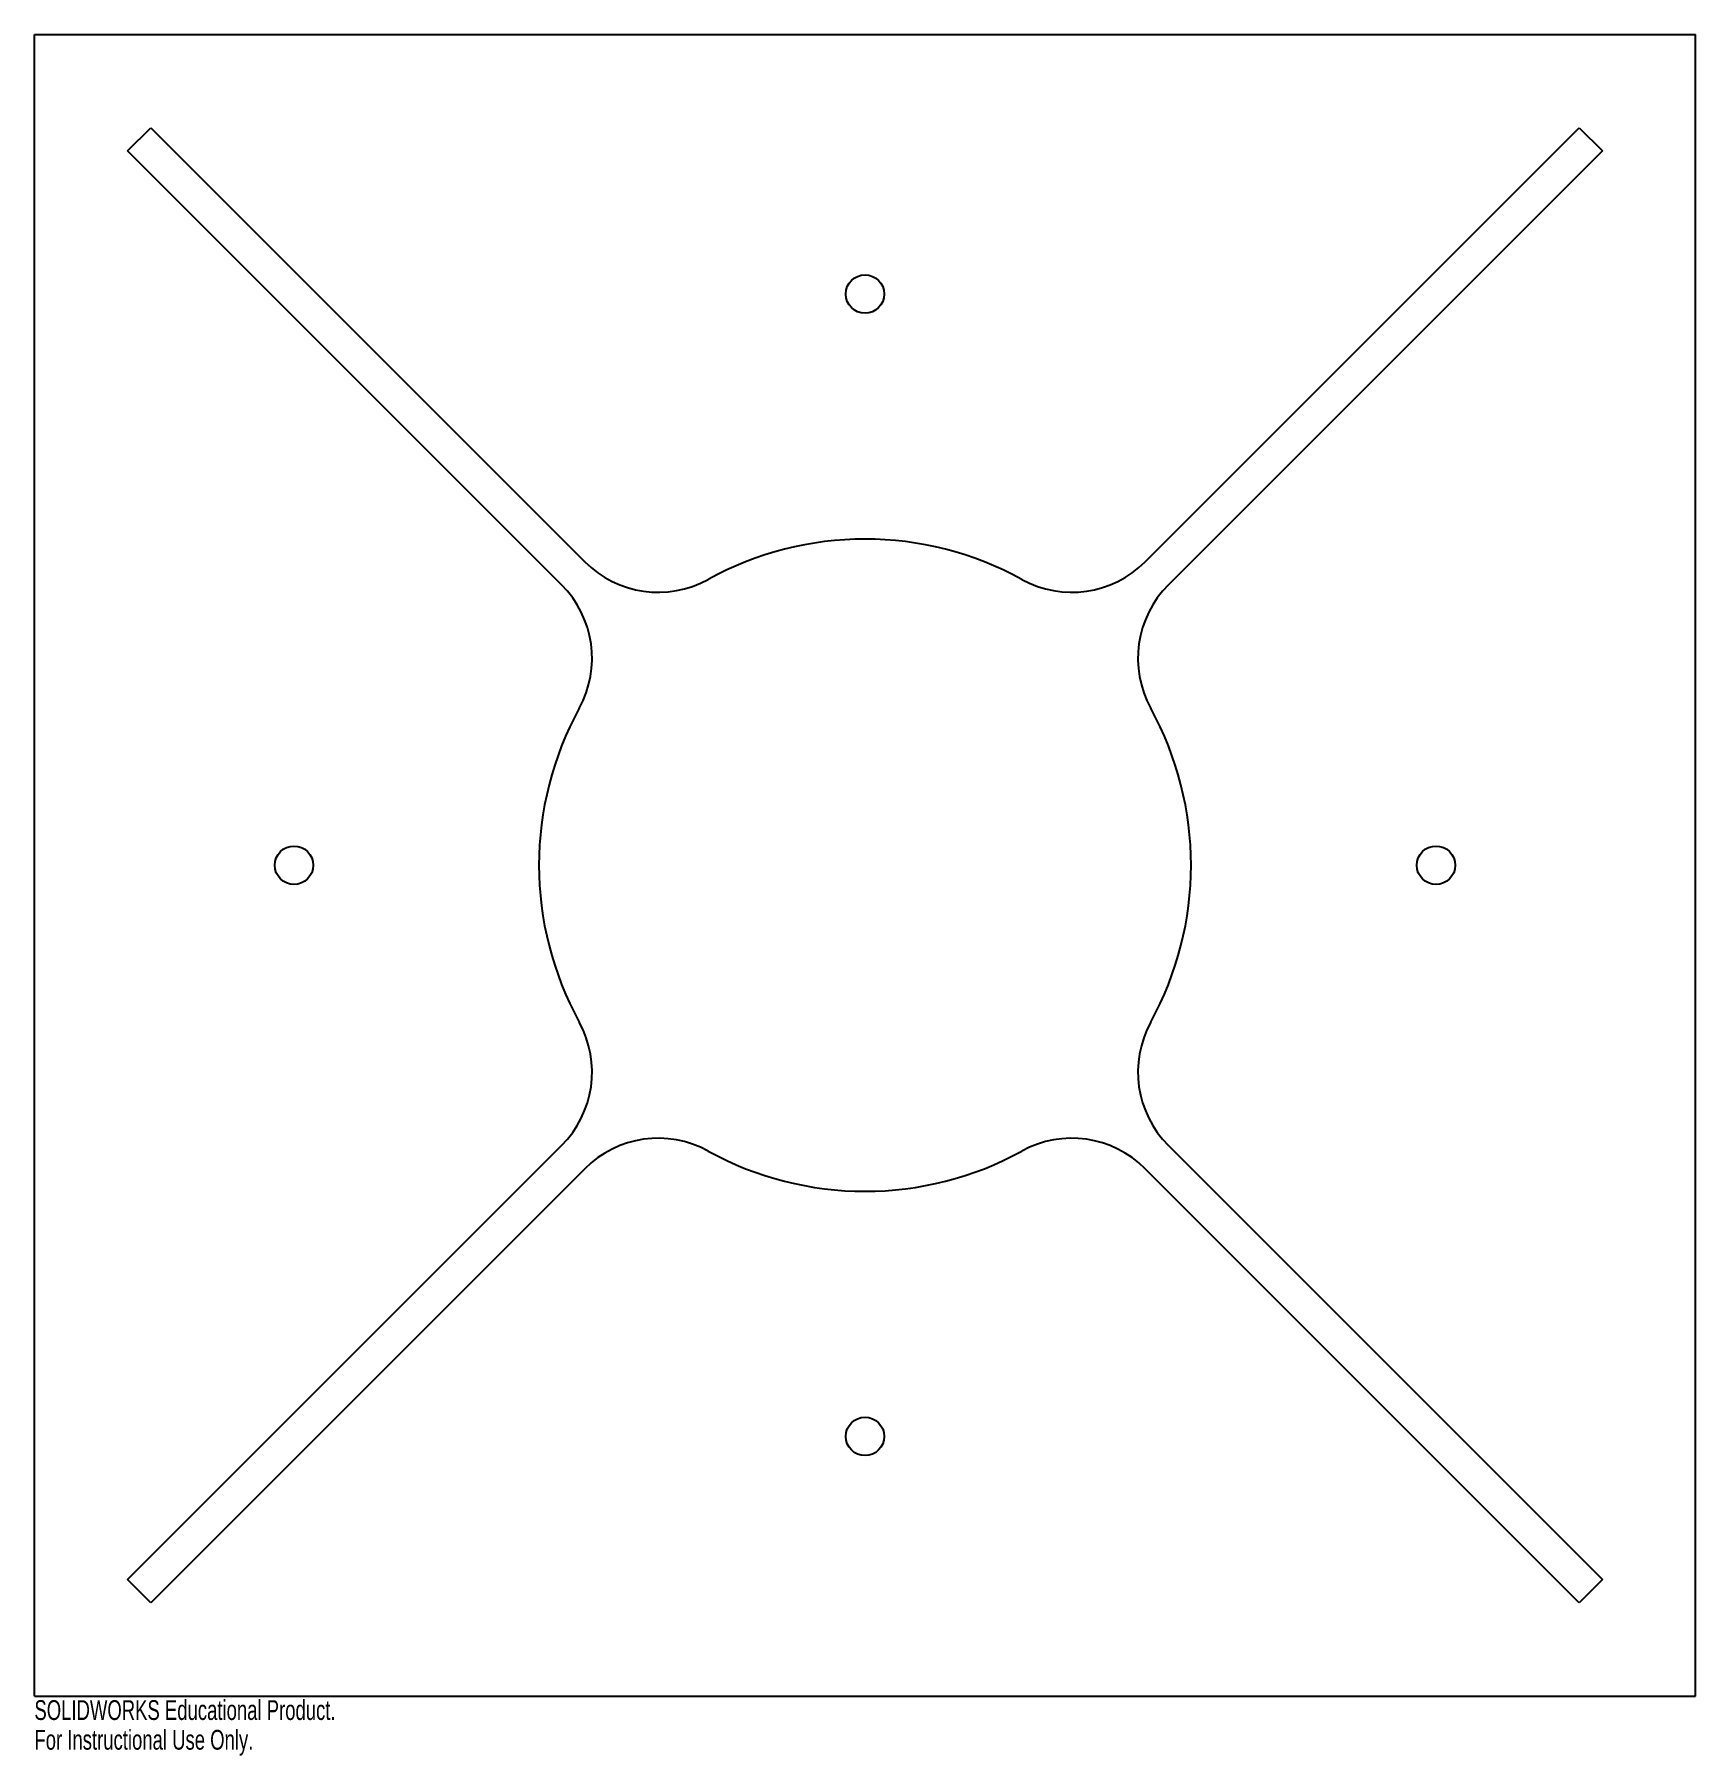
# Model space of a CAD drawing. Header units: inches. Extents: x -8 to 8, y -8.6 to 8.
import ezdxf

# ---------------------------------------------------------------- set-up
doc = ezdxf.new("R2010")
doc.units = ezdxf.units.IN
doc.header["$MEASUREMENT"] = 0
doc.styles.add('SLDTEXTSTYLE0', font='TXT', dxfattribs={"width": 0.7})

msp = doc.modelspace()

# ---------------------------------------------------------------- linework, layer by layer
at = {"color": 7, "linetype": 'Continuous'}
for p, q in [((-8, -8), (-8, 8)), ((-8, 8), (8, 8)), ((8, -8), (8, 8)), ((-7.102, 6.879), (-6.879, 7.102)), ((-6.879, 7.102), (-2.699, 2.922)), ((2.699, 2.922), (6.879, 7.102)), ((6.879, 7.102), (7.102, 6.879)), ((-2.922, 2.699), (-7.102, 6.879)), ((7.102, 6.879), (2.922, 2.699)), ((-7.102, -6.879), (-2.922, -2.699)), ((2.922, -2.699), (7.102, -6.879)), ((-2.699, -2.922), (-6.879, -7.102)), ((6.879, -7.102), (2.699, -2.922)), ((-6.879, -7.102), (-7.102, -6.879)), ((7.102, -6.879), (6.879, -7.102)), ((-8, -8), (8, -8))]:
    msp.add_line(p, q, dxfattribs=at)
for centre in [(0, 5.5), (-5.5, 0), (5.5, 0), (0, -5.5)]:
    msp.add_circle(centre, 0.185, dxfattribs=at)
for centre, radius, start, end in [((0, 0), 3.14, 61.2357, 118.7643), ((-1.992, 3.629), 1, 225, 298.7643), ((1.992, 3.629), 1, 241.2357, 315), ((-3.629, 1.992), 1, 331.2357, 45), ((3.629, 1.992), 1, 135, 208.7643), ((0, 0), 3.14, 151.2357, 208.7643), ((0, 0), 3.14, 331.2357, 28.7643), ((-3.629, -1.992), 1, 315, 28.7643), ((3.629, -1.992), 1, 151.2357, 225), ((-1.992, -3.629), 1, 61.2357, 135), ((1.992, -3.629), 1, 45, 118.7643), ((0, 0), 3.14, 241.2357, 298.7643)]:
    msp.add_arc(centre, radius, start, end, dxfattribs=at)

# ---------------------------------------------------------------- texts
at = {"color": 7, "linetype": 'Continuous', "char_height": 0.1903, "attachment_point": 1, "style": 'SLDTEXTSTYLE0'}
for s, insert in [('SOLIDWORKS Educational Product.', (-8, -8.04)), ('For Instructional Use Only.', (-8, -8.326))]:
    msp.add_mtext(s, dxfattribs=dict(at, insert=insert))

doc.saveas('drawing.dxf')
